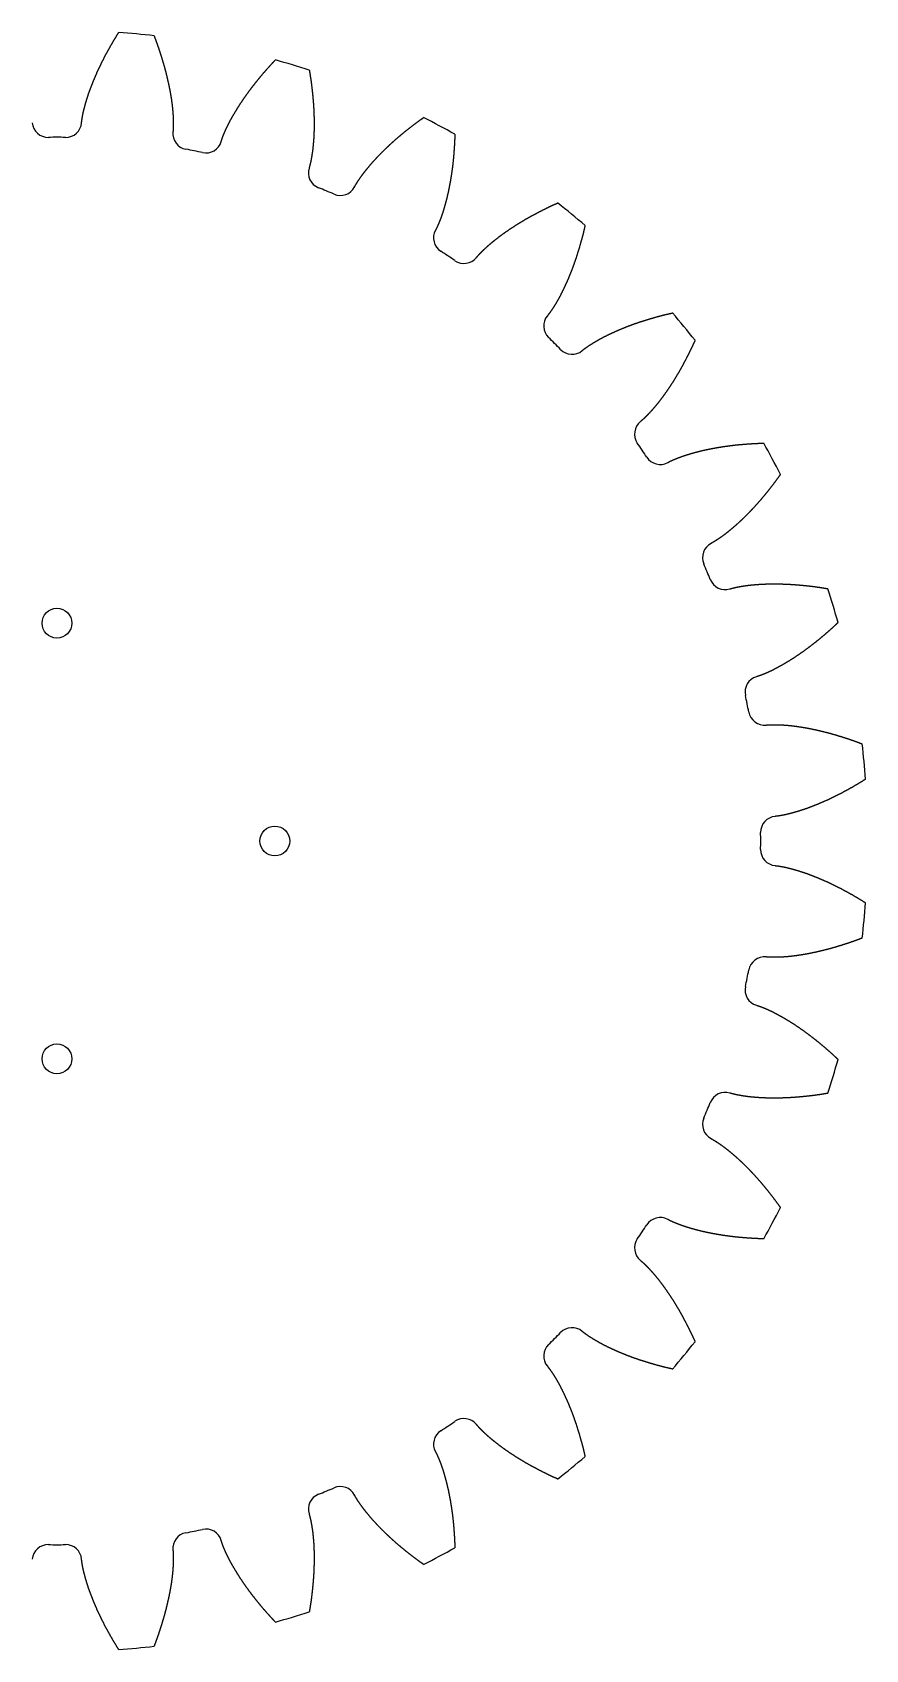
# Model space of a CAD drawing. Header units: inches. Extents: x -1.06 to 1.06, y -1.06 to 1.06.
# Drawn here: x -0.032 to 1.059, y -1.059 to 1.059 of the extents above; entities that cross this region are included whole.
import ezdxf

# ---------------------------------------------------------------- set-up
doc = ezdxf.new("R2010")
doc.units = ezdxf.units.IN
doc.header["$MEASUREMENT"] = 0

msp = doc.modelspace()

# ---------------------------------------------------------------- linework, layer by layer
at = {"color": 7, "linetype": 'Continuous', "lineweight": 25}
for centre in [(0, 0.2854), (0.2854, 0), (0, -0.2854)]:
    msp.add_circle(centre, 0.0195, dxfattribs=at)
for centre, radius, start, end in [((0, 0), 1.0625, 83.1228, 85.6272), ((0, 0), 1.0625, 71.8728, 74.3772), ((-0.0114, 0.9428), 0.021, 185.3938, 270.6905), ((0.0114, 0.9428), 0.021, 269.3095, 354.6062), ((0, 0), 1.0625, 60.6228, 63.1272), ((0, 0), 0.9219, 89.3095, 90.6905), ((0.1728, 0.9269), 0.021, 174.1438, 259.4405), ((0.1951, 0.9224), 0.021, 258.0595, 343.3562), ((0, 0), 0.9219, 78.0595, 79.4405), ((0.3503, 0.8754), 0.021, 162.8938, 248.1905), ((0, 0), 0.9219, 66.8095, 68.1905), ((0.3713, 0.8667), 0.021, 246.8095, 332.1062), ((0, 0), 1.0625, 49.3728, 51.8772), ((0.5143, 0.7902), 0.021, 151.6438, 236.9405), ((0, 0), 0.9219, 55.5595, 56.9405), ((0.5332, 0.7776), 0.021, 235.5595, 320.8562), ((0.6586, 0.6747), 0.021, 140.3938, 225.6905), ((0, 0), 1.0625, 38.1228, 40.6272), ((0, 0), 0.9219, 44.3095, 45.6905), ((0.6747, 0.6586), 0.021, 224.3095, 309.6062), ((0.7776, 0.5332), 0.021, 129.1438, 214.4405), ((0, 0), 0.9219, 33.0595, 34.4405), ((0, 0), 1.0625, 26.8728, 29.3772), ((0.7902, 0.5143), 0.021, 213.0595, 298.3562), ((0.8667, 0.3713), 0.021, 117.8938, 203.1905), ((0, 0), 0.9219, 21.8095, 23.1905), ((0.8754, 0.3503), 0.021, 201.8095, 287.1062), ((0, 0), 1.0625, 15.6228, 18.1272), ((0.9224, 0.1951), 0.021, 106.6438, 191.9405), ((0, 0), 0.9219, 10.5595, 11.9405), ((0.9269, 0.1728), 0.021, 190.5595, 275.8562), ((0, 0), 1.0625, 4.3728, 6.8772), ((0.9428, 0.0114), 0.021, 95.3938, 180.6905), ((0, 0), 0.9219, 359.3095, 0.6905), ((0.9428, -0.0114), 0.021, 179.3095, 264.6062), ((0, 0), 1.0625, 353.1228, 355.6272), ((0, 0), 0.9219, 348.0595, 349.4405), ((0.9269, -0.1728), 0.021, 84.1438, 169.4405), ((0.9224, -0.1951), 0.021, 168.0595, 253.3562), ((0, 0), 1.0625, 341.8728, 344.3772), ((0.8754, -0.3503), 0.021, 72.8938, 158.1905), ((0, 0), 0.9219, 336.8095, 338.1905), ((0.8667, -0.3713), 0.021, 156.8095, 242.1062), ((0, 0), 1.0625, 330.6228, 333.1272), ((0, 0), 0.9219, 325.5595, 326.9405), ((0.7902, -0.5143), 0.021, 61.6438, 146.9405), ((0.7776, -0.5332), 0.021, 145.5595, 230.8562), ((0, 0), 0.9219, 314.3095, 315.6905), ((0.6747, -0.6586), 0.021, 50.3938, 135.6905), ((0, 0), 1.0625, 319.3728, 321.8772), ((0.6586, -0.6747), 0.021, 134.3095, 219.6062), ((0, 0), 0.9219, 303.0595, 304.4405), ((0.5332, -0.7776), 0.021, 39.1438, 124.4405), ((0.5143, -0.7902), 0.021, 123.0595, 208.3562), ((0, 0), 1.0625, 308.1228, 310.6272), ((0, 0), 0.9219, 291.8095, 293.1905), ((0.3713, -0.8667), 0.021, 27.8938, 113.1905), ((0.3503, -0.8754), 0.021, 111.8095, 197.1062), ((0.1728, -0.9269), 0.021, 100.5595, 185.8562), ((0, 0), 0.9219, 280.5595, 281.9405), ((0.1951, -0.9224), 0.021, 16.6438, 101.9405), ((-0.0114, -0.9428), 0.021, 89.3095, 174.6062), ((0, 0), 0.9219, 269.3095, 270.6905), ((0.0114, -0.9428), 0.021, 5.3938, 90.6905), ((0, 0), 1.0625, 296.8728, 299.3772), ((0, 0), 1.0625, 285.6228, 288.1272), ((0, 0), 1.0625, 274.3728, 276.8772)]:
    msp.add_arc(centre, radius, start, end, dxfattribs=at)
for points, knots in [([(0.0322, 0.9408), (0.0323, 0.9409), (0.0323, 0.9415), (0.0324, 0.9428), (0.0327, 0.9447), (0.0331, 0.9474), (0.0337, 0.9507), (0.0344, 0.9542), (0.0353, 0.958), (0.0363, 0.9618), (0.0373, 0.9656), (0.0384, 0.9694), (0.0398, 0.974), (0.0416, 0.9795), (0.0439, 0.9858), (0.0467, 0.993), (0.0497, 1.0003), (0.0528, 1.0075), (0.0562, 1.0147), (0.0596, 1.0217), (0.0633, 1.0289), (0.0669, 1.0355), (0.071, 1.0429), (0.0745, 1.0488), (0.0782, 1.0549), (0.0801, 1.0579), (0.081, 1.0594)], [0.0115731, 0.0115731, 0.0115731, 0.0115731, 0.0115731, 0.0150837, 0.0285318, 0.0466101, 0.0648548, 0.0921105, 0.1194762, 0.1468425, 0.1742089, 0.201575, 0.228941, 0.2563073, 0.307035, 0.3617674, 0.4164997, 0.4712319, 0.5259643, 0.5806966, 0.635429, 0.6901614, 0.7448937, 0.7996261, 0.8543584, 0.9090909, 0.9090909, 0.9090909, 0.9090909, 0.9090909]), ([(0.1272, 1.0549), (0.1279, 1.0532), (0.1291, 1.0499), (0.1316, 1.0432), (0.1338, 1.0367), (0.1364, 1.0286), (0.1386, 1.0214), (0.1409, 1.0137), (0.1428, 1.0062), (0.1447, 0.9984), (0.1464, 0.9908), (0.148, 0.983), (0.1493, 0.9754), (0.1503, 0.9688), (0.151, 0.963), (0.1515, 0.9583), (0.1518, 0.9544), (0.1521, 0.9504), (0.1523, 0.9465), (0.1524, 0.9426), (0.1524, 0.939), (0.1523, 0.9357), (0.1522, 0.9329), (0.1521, 0.931), (0.152, 0.9297), (0.1519, 0.9291), (0.1519, 0.929)], [0, 0, 0, 0, 0, 0.0547325, 0.1094648, 0.1641972, 0.2189295, 0.2736619, 0.3283943, 0.3831266, 0.437859, 0.4925913, 0.5473236, 0.6020559, 0.6527836, 0.6801499, 0.707516, 0.7348821, 0.7622484, 0.7896147, 0.8169804, 0.8442361, 0.8624808, 0.8805591, 0.8940072, 0.8975178, 0.8975178, 0.8975178, 0.8975178, 0.8975178]), ([(0.2152, 0.9164), (0.2152, 0.9166), (0.2154, 0.9171), (0.2158, 0.9183), (0.2164, 0.9202), (0.2173, 0.9228), (0.2185, 0.9258), (0.2199, 0.9291), (0.2215, 0.9327), (0.2232, 0.9363), (0.225, 0.9398), (0.2268, 0.9433), (0.2291, 0.9475), (0.2319, 0.9525), (0.2354, 0.9583), (0.2395, 0.9648), (0.2439, 0.9714), (0.2484, 0.9778), (0.2531, 0.9843), (0.2578, 0.9904), (0.2628, 0.9967), (0.2676, 1.0025), (0.2731, 1.009), (0.2777, 1.0141), (0.2825, 1.0194), (0.2849, 1.0219), (0.2861, 1.0232)], [0.0115731, 0.0115731, 0.0115731, 0.0115731, 0.0115731, 0.0150837, 0.0285318, 0.0466101, 0.0648548, 0.0921105, 0.1194762, 0.1468425, 0.1742089, 0.201575, 0.228941, 0.2563073, 0.307035, 0.3617674, 0.4164997, 0.4712319, 0.5259643, 0.5806966, 0.635429, 0.6901614, 0.7448937, 0.7996261, 0.8543584, 0.9090909, 0.9090909, 0.9090909, 0.9090909, 0.9090909]), ([(0.3306, 1.0098), (0.3309, 1.008), (0.3314, 1.0046), (0.3326, 0.9975), (0.3335, 0.9907), (0.3345, 0.9822), (0.3352, 0.9748), (0.3359, 0.9667), (0.3364, 0.959), (0.3367, 0.951), (0.3369, 0.9432), (0.3369, 0.9353), (0.3367, 0.9276), (0.3364, 0.9208), (0.3359, 0.9151), (0.3355, 0.9103), (0.3351, 0.9064), (0.3346, 0.9025), (0.334, 0.8986), (0.3333, 0.8947), (0.3327, 0.8912), (0.332, 0.888), (0.3313, 0.8853), (0.3308, 0.8834), (0.3305, 0.8822), (0.3303, 0.8816), (0.3302, 0.8815)], [0, 0, 0, 0, 0, 0.0547325, 0.1094648, 0.1641972, 0.2189295, 0.2736619, 0.3283943, 0.3831266, 0.437859, 0.4925913, 0.5473236, 0.6020559, 0.6527836, 0.6801499, 0.707516, 0.7348821, 0.7622484, 0.7896147, 0.8169804, 0.8442361, 0.8624808, 0.8805591, 0.8940072, 0.8975178, 0.8975178, 0.8975178, 0.8975178, 0.8975178]), ([(0.3898, 0.8569), (0.3899, 0.857), (0.3902, 0.8575), (0.3908, 0.8586), (0.3917, 0.8603), (0.3932, 0.8626), (0.3949, 0.8654), (0.397, 0.8684), (0.3992, 0.8716), (0.4016, 0.8747), (0.404, 0.8779), (0.4065, 0.8809), (0.4095, 0.8846), (0.4133, 0.889), (0.4178, 0.894), (0.4231, 0.8996), (0.4287, 0.9052), (0.4344, 0.9106), (0.4402, 0.916), (0.446, 0.9211), (0.4522, 0.9263), (0.458, 0.9311), (0.4647, 0.9363), (0.4702, 0.9405), (0.476, 0.9447), (0.4788, 0.9467), (0.4803, 0.9478)], [0.0115731, 0.0115731, 0.0115731, 0.0115731, 0.0115731, 0.0150837, 0.0285318, 0.0466101, 0.0648548, 0.0921105, 0.1194762, 0.1468425, 0.1742089, 0.201575, 0.228941, 0.2563073, 0.307035, 0.3617674, 0.4164997, 0.4712319, 0.5259643, 0.5806966, 0.635429, 0.6901614, 0.7448937, 0.7996261, 0.8543584, 0.9090909, 0.9090909, 0.9090909, 0.9090909, 0.9090909]), ([(0.5212, 0.9259), (0.5212, 0.9241), (0.5211, 0.9206), (0.5208, 0.9134), (0.5203, 0.9066), (0.5197, 0.8981), (0.519, 0.8906), (0.5181, 0.8826), (0.517, 0.8749), (0.5158, 0.8671), (0.5144, 0.8593), (0.5129, 0.8516), (0.5112, 0.8441), (0.5095, 0.8375), (0.508, 0.832), (0.5066, 0.8274), (0.5055, 0.8236), (0.5042, 0.8199), (0.5029, 0.8162), (0.5015, 0.8125), (0.5001, 0.8092), (0.4988, 0.8062), (0.4977, 0.8036), (0.4968, 0.8019), (0.4962, 0.8008), (0.4959, 0.8003), (0.4959, 0.8002)], [0, 0, 0, 0, 0, 0.0547325, 0.1094648, 0.1641972, 0.2189295, 0.2736619, 0.3283943, 0.3831266, 0.437859, 0.4925913, 0.5473236, 0.6020559, 0.6527836, 0.6801499, 0.707516, 0.7348821, 0.7622484, 0.7896147, 0.8169804, 0.8442361, 0.8624808, 0.8805591, 0.8940072, 0.8975178, 0.8975178, 0.8975178, 0.8975178, 0.8975178]), ([(0.5495, 0.7643), (0.5496, 0.7644), (0.55, 0.7649), (0.5508, 0.7659), (0.552, 0.7673), (0.5539, 0.7694), (0.5562, 0.7717), (0.5587, 0.7742), (0.5616, 0.7769), (0.5645, 0.7796), (0.5675, 0.7822), (0.5705, 0.7847), (0.5742, 0.7877), (0.5788, 0.7913), (0.5842, 0.7953), (0.5905, 0.7997), (0.5971, 0.8041), (0.6037, 0.8084), (0.6105, 0.8125), (0.6172, 0.8164), (0.6243, 0.8203), (0.6309, 0.8238), (0.6385, 0.8276), (0.6446, 0.8307), (0.6511, 0.8337), (0.6543, 0.8351), (0.6559, 0.8359)], [0.0115731, 0.0115731, 0.0115731, 0.0115731, 0.0115731, 0.0150837, 0.0285318, 0.0466101, 0.0648548, 0.0921105, 0.1194762, 0.1468425, 0.1742089, 0.201575, 0.228941, 0.2563073, 0.307035, 0.3617674, 0.4164997, 0.4712319, 0.5259643, 0.5806966, 0.635429, 0.6901614, 0.7448937, 0.7996261, 0.8543584, 0.9090909, 0.9090909, 0.9090909, 0.9090909, 0.9090909]), ([(0.6918, 0.8064), (0.6914, 0.8047), (0.6906, 0.8012), (0.689, 0.7943), (0.6872, 0.7877), (0.6849, 0.7795), (0.6827, 0.7723), (0.6803, 0.7646), (0.6778, 0.7572), (0.6751, 0.7498), (0.6722, 0.7425), (0.6692, 0.7352), (0.666, 0.7281), (0.6631, 0.722), (0.6606, 0.7169), (0.6583, 0.7126), (0.6564, 0.7092), (0.6545, 0.7058), (0.6524, 0.7024), (0.6504, 0.6991), (0.6484, 0.696), (0.6465, 0.6934), (0.6449, 0.6911), (0.6437, 0.6896), (0.6429, 0.6886), (0.6425, 0.6881), (0.6425, 0.688)], [0, 0, 0, 0, 0, 0.0547325, 0.1094648, 0.1641972, 0.2189295, 0.2736619, 0.3283943, 0.3831266, 0.437859, 0.4925913, 0.5473236, 0.6020559, 0.6527836, 0.6801499, 0.707516, 0.7348821, 0.7622484, 0.7896147, 0.8169804, 0.8442361, 0.8624808, 0.8805591, 0.8940072, 0.8975178, 0.8975178, 0.8975178, 0.8975178, 0.8975178]), ([(0.688, 0.6425), (0.6881, 0.6425), (0.6886, 0.6429), (0.6896, 0.6437), (0.6911, 0.6449), (0.6934, 0.6465), (0.696, 0.6484), (0.6991, 0.6504), (0.7024, 0.6524), (0.7058, 0.6545), (0.7092, 0.6564), (0.7126, 0.6583), (0.7169, 0.6606), (0.722, 0.6631), (0.7281, 0.666), (0.7352, 0.6692), (0.7425, 0.6722), (0.7498, 0.6751), (0.7572, 0.6778), (0.7646, 0.6803), (0.7723, 0.6827), (0.7795, 0.6849), (0.7877, 0.6872), (0.7943, 0.689), (0.8012, 0.6906), (0.8047, 0.6914), (0.8064, 0.6918)], [0.0115731, 0.0115731, 0.0115731, 0.0115731, 0.0115731, 0.0150837, 0.0285318, 0.0466101, 0.0648548, 0.0921105, 0.1194762, 0.1468425, 0.1742089, 0.201575, 0.228941, 0.2563073, 0.307035, 0.3617674, 0.4164997, 0.4712319, 0.5259643, 0.5806966, 0.635429, 0.6901614, 0.7448937, 0.7996261, 0.8543584, 0.9090909, 0.9090909, 0.9090909, 0.9090909, 0.9090909]), ([(0.8359, 0.6559), (0.8351, 0.6543), (0.8337, 0.6511), (0.8307, 0.6446), (0.8276, 0.6385), (0.8238, 0.6309), (0.8203, 0.6243), (0.8164, 0.6172), (0.8125, 0.6105), (0.8084, 0.6037), (0.8041, 0.5971), (0.7997, 0.5905), (0.7953, 0.5842), (0.7913, 0.5788), (0.7877, 0.5742), (0.7847, 0.5705), (0.7822, 0.5675), (0.7796, 0.5645), (0.7769, 0.5616), (0.7742, 0.5587), (0.7717, 0.5562), (0.7694, 0.5539), (0.7673, 0.552), (0.7659, 0.5508), (0.7649, 0.55), (0.7644, 0.5496), (0.7643, 0.5495)], [0, 0, 0, 0, 0, 0.0547325, 0.1094648, 0.1641972, 0.2189295, 0.2736619, 0.3283943, 0.3831266, 0.437859, 0.4925913, 0.5473236, 0.6020559, 0.6527836, 0.6801499, 0.707516, 0.7348821, 0.7622484, 0.7896147, 0.8169804, 0.8442361, 0.8624808, 0.8805591, 0.8940072, 0.8975178, 0.8975178, 0.8975178, 0.8975178, 0.8975178]), ([(0.8002, 0.4959), (0.8003, 0.4959), (0.8008, 0.4962), (0.8019, 0.4968), (0.8036, 0.4977), (0.8062, 0.4988), (0.8092, 0.5001), (0.8125, 0.5015), (0.8162, 0.5029), (0.8199, 0.5042), (0.8236, 0.5055), (0.8274, 0.5066), (0.832, 0.508), (0.8375, 0.5095), (0.8441, 0.5112), (0.8516, 0.5129), (0.8593, 0.5144), (0.8671, 0.5158), (0.8749, 0.517), (0.8826, 0.5181), (0.8906, 0.519), (0.8981, 0.5197), (0.9066, 0.5203), (0.9134, 0.5208), (0.9206, 0.5211), (0.9241, 0.5212), (0.9259, 0.5212)], [0.0115731, 0.0115731, 0.0115731, 0.0115731, 0.0115731, 0.0150837, 0.0285318, 0.0466101, 0.0648548, 0.0921105, 0.1194762, 0.1468425, 0.1742089, 0.201575, 0.228941, 0.2563073, 0.307035, 0.3617674, 0.4164997, 0.4712319, 0.5259643, 0.5806966, 0.635429, 0.6901614, 0.7448937, 0.7996261, 0.8543584, 0.9090909, 0.9090909, 0.9090909, 0.9090909, 0.9090909]), ([(0.9478, 0.4803), (0.9467, 0.4788), (0.9447, 0.476), (0.9405, 0.4702), (0.9363, 0.4647), (0.9311, 0.458), (0.9263, 0.4522), (0.9211, 0.446), (0.916, 0.4402), (0.9106, 0.4344), (0.9052, 0.4287), (0.8996, 0.4231), (0.894, 0.4178), (0.889, 0.4133), (0.8846, 0.4095), (0.8809, 0.4065), (0.8779, 0.404), (0.8747, 0.4016), (0.8716, 0.3992), (0.8684, 0.397), (0.8654, 0.3949), (0.8626, 0.3932), (0.8603, 0.3917), (0.8586, 0.3908), (0.8575, 0.3902), (0.857, 0.3899), (0.8569, 0.3898)], [0, 0, 0, 0, 0, 0.0547325, 0.1094648, 0.1641972, 0.2189295, 0.2736619, 0.3283943, 0.3831266, 0.437859, 0.4925913, 0.5473236, 0.6020559, 0.6527836, 0.6801499, 0.707516, 0.7348821, 0.7622484, 0.7896147, 0.8169804, 0.8442361, 0.8624808, 0.8805591, 0.8940072, 0.8975178, 0.8975178, 0.8975178, 0.8975178, 0.8975178]), ([(0.8815, 0.3302), (0.8816, 0.3303), (0.8822, 0.3305), (0.8834, 0.3308), (0.8853, 0.3313), (0.888, 0.332), (0.8912, 0.3327), (0.8947, 0.3333), (0.8986, 0.334), (0.9025, 0.3346), (0.9064, 0.3351), (0.9103, 0.3355), (0.9151, 0.3359), (0.9208, 0.3364), (0.9276, 0.3367), (0.9353, 0.3369), (0.9432, 0.3369), (0.951, 0.3367), (0.959, 0.3364), (0.9667, 0.3359), (0.9748, 0.3352), (0.9822, 0.3345), (0.9907, 0.3335), (0.9975, 0.3326), (1.0046, 0.3314), (1.008, 0.3309), (1.0098, 0.3306)], [0.0115731, 0.0115731, 0.0115731, 0.0115731, 0.0115731, 0.0150837, 0.0285318, 0.0466101, 0.0648548, 0.0921105, 0.1194762, 0.1468425, 0.1742089, 0.201575, 0.228941, 0.2563073, 0.307035, 0.3617674, 0.4164997, 0.4712319, 0.5259643, 0.5806966, 0.635429, 0.6901614, 0.7448937, 0.7996261, 0.8543584, 0.9090909, 0.9090909, 0.9090909, 0.9090909, 0.9090909]), ([(1.0232, 0.2861), (1.0219, 0.2849), (1.0194, 0.2825), (1.0141, 0.2777), (1.009, 0.2731), (1.0025, 0.2676), (0.9967, 0.2628), (0.9904, 0.2578), (0.9843, 0.2531), (0.9778, 0.2484), (0.9714, 0.2439), (0.9648, 0.2395), (0.9583, 0.2354), (0.9525, 0.2319), (0.9475, 0.2291), (0.9433, 0.2268), (0.9398, 0.225), (0.9363, 0.2232), (0.9327, 0.2215), (0.9291, 0.2199), (0.9258, 0.2185), (0.9228, 0.2173), (0.9202, 0.2164), (0.9183, 0.2158), (0.9171, 0.2154), (0.9166, 0.2152), (0.9164, 0.2152)], [0, 0, 0, 0, 0, 0.0547325, 0.1094648, 0.1641972, 0.2189295, 0.2736619, 0.3283943, 0.3831266, 0.437859, 0.4925913, 0.5473236, 0.6020559, 0.6527836, 0.6801499, 0.707516, 0.7348821, 0.7622484, 0.7896147, 0.8169804, 0.8442361, 0.8624808, 0.8805591, 0.8940072, 0.8975178, 0.8975178, 0.8975178, 0.8975178, 0.8975178]), ([(0.929, 0.1519), (0.9291, 0.1519), (0.9297, 0.152), (0.931, 0.1521), (0.9329, 0.1522), (0.9357, 0.1523), (0.939, 0.1524), (0.9426, 0.1524), (0.9465, 0.1523), (0.9504, 0.1521), (0.9544, 0.1518), (0.9583, 0.1515), (0.963, 0.151), (0.9688, 0.1503), (0.9754, 0.1493), (0.983, 0.148), (0.9908, 0.1464), (0.9984, 0.1447), (1.0062, 0.1428), (1.0137, 0.1409), (1.0214, 0.1386), (1.0286, 0.1364), (1.0367, 0.1338), (1.0432, 0.1316), (1.0499, 0.1291), (1.0532, 0.1279), (1.0549, 0.1272)], [0.0115731, 0.0115731, 0.0115731, 0.0115731, 0.0115731, 0.0150837, 0.0285318, 0.0466101, 0.0648548, 0.0921105, 0.1194762, 0.1468425, 0.1742089, 0.201575, 0.228941, 0.2563073, 0.307035, 0.3617674, 0.4164997, 0.4712319, 0.5259643, 0.5806966, 0.635429, 0.6901614, 0.7448937, 0.7996261, 0.8543584, 0.9090909, 0.9090909, 0.9090909, 0.9090909, 0.9090909]), ([(1.0594, 0.081), (1.0579, 0.0801), (1.0549, 0.0782), (1.0488, 0.0745), (1.0429, 0.071), (1.0355, 0.0669), (1.0289, 0.0633), (1.0217, 0.0596), (1.0147, 0.0562), (1.0075, 0.0528), (1.0003, 0.0497), (0.993, 0.0467), (0.9858, 0.0439), (0.9795, 0.0416), (0.974, 0.0398), (0.9694, 0.0384), (0.9656, 0.0373), (0.9618, 0.0363), (0.958, 0.0353), (0.9542, 0.0344), (0.9507, 0.0337), (0.9474, 0.0331), (0.9447, 0.0327), (0.9428, 0.0324), (0.9415, 0.0323), (0.9409, 0.0323), (0.9408, 0.0322)], [0, 0, 0, 0, 0, 0.0547325, 0.1094648, 0.1641972, 0.2189295, 0.2736619, 0.3283943, 0.3831266, 0.437859, 0.4925913, 0.5473236, 0.6020559, 0.6527836, 0.6801499, 0.707516, 0.7348821, 0.7622484, 0.7896147, 0.8169804, 0.8442361, 0.8624808, 0.8805591, 0.8940072, 0.8975178, 0.8975178, 0.8975178, 0.8975178, 0.8975178]), ([(0.9408, -0.0322), (0.9409, -0.0323), (0.9415, -0.0323), (0.9428, -0.0324), (0.9447, -0.0327), (0.9474, -0.0331), (0.9507, -0.0337), (0.9542, -0.0344), (0.958, -0.0353), (0.9618, -0.0363), (0.9656, -0.0373), (0.9694, -0.0384), (0.974, -0.0398), (0.9795, -0.0416), (0.9858, -0.0439), (0.993, -0.0467), (1.0003, -0.0497), (1.0075, -0.0528), (1.0147, -0.0562), (1.0217, -0.0596), (1.0289, -0.0633), (1.0355, -0.0669), (1.0429, -0.071), (1.0488, -0.0745), (1.0549, -0.0782), (1.0579, -0.0801), (1.0594, -0.081)], [0.0115731, 0.0115731, 0.0115731, 0.0115731, 0.0115731, 0.0150837, 0.0285318, 0.0466101, 0.0648548, 0.0921105, 0.1194762, 0.1468425, 0.1742089, 0.201575, 0.228941, 0.2563073, 0.307035, 0.3617674, 0.4164997, 0.4712319, 0.5259643, 0.5806966, 0.635429, 0.6901614, 0.7448937, 0.7996261, 0.8543584, 0.9090909, 0.9090909, 0.9090909, 0.9090909, 0.9090909]), ([(1.0549, -0.1272), (1.0532, -0.1279), (1.0499, -0.1291), (1.0432, -0.1316), (1.0367, -0.1338), (1.0286, -0.1364), (1.0214, -0.1386), (1.0137, -0.1409), (1.0062, -0.1428), (0.9984, -0.1447), (0.9908, -0.1464), (0.983, -0.148), (0.9754, -0.1493), (0.9688, -0.1503), (0.963, -0.151), (0.9583, -0.1515), (0.9544, -0.1518), (0.9504, -0.1521), (0.9465, -0.1523), (0.9426, -0.1524), (0.939, -0.1524), (0.9357, -0.1523), (0.9329, -0.1522), (0.931, -0.1521), (0.9297, -0.152), (0.9291, -0.1519), (0.929, -0.1519)], [0, 0, 0, 0, 0, 0.0547325, 0.1094648, 0.1641972, 0.2189295, 0.2736619, 0.3283943, 0.3831266, 0.437859, 0.4925913, 0.5473236, 0.6020559, 0.6527836, 0.6801499, 0.707516, 0.7348821, 0.7622484, 0.7896147, 0.8169804, 0.8442361, 0.8624808, 0.8805591, 0.8940072, 0.8975178, 0.8975178, 0.8975178, 0.8975178, 0.8975178]), ([(0.9164, -0.2152), (0.9166, -0.2152), (0.9171, -0.2154), (0.9183, -0.2158), (0.9202, -0.2164), (0.9228, -0.2173), (0.9258, -0.2185), (0.9291, -0.2199), (0.9327, -0.2215), (0.9363, -0.2232), (0.9398, -0.225), (0.9433, -0.2268), (0.9475, -0.2291), (0.9525, -0.2319), (0.9583, -0.2354), (0.9648, -0.2395), (0.9714, -0.2439), (0.9778, -0.2484), (0.9843, -0.2531), (0.9904, -0.2578), (0.9967, -0.2628), (1.0025, -0.2676), (1.009, -0.2731), (1.0141, -0.2777), (1.0194, -0.2825), (1.0219, -0.2849), (1.0232, -0.2861)], [0.0115731, 0.0115731, 0.0115731, 0.0115731, 0.0115731, 0.0150837, 0.0285318, 0.0466101, 0.0648548, 0.0921105, 0.1194762, 0.1468425, 0.1742089, 0.201575, 0.228941, 0.2563073, 0.307035, 0.3617674, 0.4164997, 0.4712319, 0.5259643, 0.5806966, 0.635429, 0.6901614, 0.7448937, 0.7996261, 0.8543584, 0.9090909, 0.9090909, 0.9090909, 0.9090909, 0.9090909]), ([(1.0098, -0.3306), (1.008, -0.3309), (1.0046, -0.3314), (0.9975, -0.3326), (0.9907, -0.3335), (0.9822, -0.3345), (0.9748, -0.3352), (0.9667, -0.3359), (0.959, -0.3364), (0.951, -0.3367), (0.9432, -0.3369), (0.9353, -0.3369), (0.9276, -0.3367), (0.9208, -0.3364), (0.9151, -0.3359), (0.9103, -0.3355), (0.9064, -0.3351), (0.9025, -0.3346), (0.8986, -0.334), (0.8947, -0.3333), (0.8912, -0.3327), (0.888, -0.332), (0.8853, -0.3313), (0.8834, -0.3308), (0.8822, -0.3305), (0.8816, -0.3303), (0.8815, -0.3302)], [0, 0, 0, 0, 0, 0.0547325, 0.1094648, 0.1641972, 0.2189295, 0.2736619, 0.3283943, 0.3831266, 0.437859, 0.4925913, 0.5473236, 0.6020559, 0.6527836, 0.6801499, 0.707516, 0.7348821, 0.7622484, 0.7896147, 0.8169804, 0.8442361, 0.8624808, 0.8805591, 0.8940072, 0.8975178, 0.8975178, 0.8975178, 0.8975178, 0.8975178]), ([(0.8569, -0.3898), (0.857, -0.3899), (0.8575, -0.3902), (0.8586, -0.3908), (0.8603, -0.3917), (0.8626, -0.3932), (0.8654, -0.3949), (0.8684, -0.397), (0.8716, -0.3992), (0.8747, -0.4016), (0.8779, -0.404), (0.8809, -0.4065), (0.8846, -0.4095), (0.889, -0.4133), (0.894, -0.4178), (0.8996, -0.4231), (0.9052, -0.4287), (0.9106, -0.4344), (0.916, -0.4402), (0.9211, -0.446), (0.9263, -0.4522), (0.9311, -0.458), (0.9363, -0.4647), (0.9405, -0.4702), (0.9447, -0.476), (0.9467, -0.4788), (0.9478, -0.4803)], [0.0115731, 0.0115731, 0.0115731, 0.0115731, 0.0115731, 0.0150837, 0.0285318, 0.0466101, 0.0648548, 0.0921105, 0.1194762, 0.1468425, 0.1742089, 0.201575, 0.228941, 0.2563073, 0.307035, 0.3617674, 0.4164997, 0.4712319, 0.5259643, 0.5806966, 0.635429, 0.6901614, 0.7448937, 0.7996261, 0.8543584, 0.9090909, 0.9090909, 0.9090909, 0.9090909, 0.9090909]), ([(0.9259, -0.5212), (0.9241, -0.5212), (0.9206, -0.5211), (0.9134, -0.5208), (0.9066, -0.5203), (0.8981, -0.5197), (0.8906, -0.519), (0.8826, -0.5181), (0.8749, -0.517), (0.8671, -0.5158), (0.8593, -0.5144), (0.8516, -0.5129), (0.8441, -0.5112), (0.8375, -0.5095), (0.832, -0.508), (0.8274, -0.5066), (0.8236, -0.5055), (0.8199, -0.5042), (0.8162, -0.5029), (0.8125, -0.5015), (0.8092, -0.5001), (0.8062, -0.4988), (0.8036, -0.4977), (0.8019, -0.4968), (0.8008, -0.4962), (0.8003, -0.4959), (0.8002, -0.4959)], [0, 0, 0, 0, 0, 0.0547325, 0.1094648, 0.1641972, 0.2189295, 0.2736619, 0.3283943, 0.3831266, 0.437859, 0.4925913, 0.5473236, 0.6020559, 0.6527836, 0.6801499, 0.707516, 0.7348821, 0.7622484, 0.7896147, 0.8169804, 0.8442361, 0.8624808, 0.8805591, 0.8940072, 0.8975178, 0.8975178, 0.8975178, 0.8975178, 0.8975178]), ([(0.7643, -0.5495), (0.7644, -0.5496), (0.7649, -0.55), (0.7659, -0.5508), (0.7673, -0.552), (0.7694, -0.5539), (0.7717, -0.5562), (0.7742, -0.5587), (0.7769, -0.5616), (0.7796, -0.5645), (0.7822, -0.5675), (0.7847, -0.5705), (0.7877, -0.5742), (0.7913, -0.5788), (0.7953, -0.5842), (0.7997, -0.5905), (0.8041, -0.5971), (0.8084, -0.6037), (0.8125, -0.6105), (0.8164, -0.6172), (0.8203, -0.6243), (0.8238, -0.6309), (0.8276, -0.6385), (0.8307, -0.6446), (0.8337, -0.6511), (0.8351, -0.6543), (0.8359, -0.6559)], [0.0115731, 0.0115731, 0.0115731, 0.0115731, 0.0115731, 0.0150837, 0.0285318, 0.0466101, 0.0648548, 0.0921105, 0.1194762, 0.1468425, 0.1742089, 0.201575, 0.228941, 0.2563073, 0.307035, 0.3617674, 0.4164997, 0.4712319, 0.5259643, 0.5806966, 0.635429, 0.6901614, 0.7448937, 0.7996261, 0.8543584, 0.9090909, 0.9090909, 0.9090909, 0.9090909, 0.9090909]), ([(0.8064, -0.6918), (0.8047, -0.6914), (0.8012, -0.6906), (0.7943, -0.689), (0.7877, -0.6872), (0.7795, -0.6849), (0.7723, -0.6827), (0.7646, -0.6803), (0.7572, -0.6778), (0.7498, -0.6751), (0.7425, -0.6722), (0.7352, -0.6692), (0.7281, -0.666), (0.722, -0.6631), (0.7169, -0.6606), (0.7126, -0.6583), (0.7092, -0.6564), (0.7058, -0.6545), (0.7024, -0.6524), (0.6991, -0.6504), (0.696, -0.6484), (0.6934, -0.6465), (0.6911, -0.6449), (0.6896, -0.6437), (0.6886, -0.6429), (0.6881, -0.6425), (0.688, -0.6425)], [0, 0, 0, 0, 0, 0.0547325, 0.1094648, 0.1641972, 0.2189295, 0.2736619, 0.3283943, 0.3831266, 0.437859, 0.4925913, 0.5473236, 0.6020559, 0.6527836, 0.6801499, 0.707516, 0.7348821, 0.7622484, 0.7896147, 0.8169804, 0.8442361, 0.8624808, 0.8805591, 0.8940072, 0.8975178, 0.8975178, 0.8975178, 0.8975178, 0.8975178]), ([(0.6425, -0.688), (0.6425, -0.6881), (0.6429, -0.6886), (0.6437, -0.6896), (0.6449, -0.6911), (0.6465, -0.6934), (0.6484, -0.696), (0.6504, -0.6991), (0.6524, -0.7024), (0.6545, -0.7058), (0.6564, -0.7092), (0.6583, -0.7126), (0.6606, -0.7169), (0.6631, -0.722), (0.666, -0.7281), (0.6692, -0.7352), (0.6722, -0.7425), (0.6751, -0.7498), (0.6778, -0.7572), (0.6803, -0.7646), (0.6827, -0.7723), (0.6849, -0.7795), (0.6872, -0.7877), (0.689, -0.7943), (0.6906, -0.8012), (0.6914, -0.8047), (0.6918, -0.8064)], [0.0115731, 0.0115731, 0.0115731, 0.0115731, 0.0115731, 0.0150837, 0.0285318, 0.0466101, 0.0648548, 0.0921105, 0.1194762, 0.1468425, 0.1742089, 0.201575, 0.228941, 0.2563073, 0.307035, 0.3617674, 0.4164997, 0.4712319, 0.5259643, 0.5806966, 0.635429, 0.6901614, 0.7448937, 0.7996261, 0.8543584, 0.9090909, 0.9090909, 0.9090909, 0.9090909, 0.9090909]), ([(0.6559, -0.8359), (0.6543, -0.8351), (0.6511, -0.8337), (0.6446, -0.8307), (0.6385, -0.8276), (0.6309, -0.8238), (0.6243, -0.8203), (0.6172, -0.8164), (0.6105, -0.8125), (0.6037, -0.8084), (0.5971, -0.8041), (0.5905, -0.7997), (0.5842, -0.7953), (0.5788, -0.7913), (0.5742, -0.7877), (0.5705, -0.7847), (0.5675, -0.7822), (0.5645, -0.7796), (0.5616, -0.7769), (0.5587, -0.7742), (0.5562, -0.7717), (0.5539, -0.7694), (0.552, -0.7673), (0.5508, -0.7659), (0.55, -0.7649), (0.5496, -0.7644), (0.5495, -0.7643)], [0, 0, 0, 0, 0, 0.0547325, 0.1094648, 0.1641972, 0.2189295, 0.2736619, 0.3283943, 0.3831266, 0.437859, 0.4925913, 0.5473236, 0.6020559, 0.6527836, 0.6801499, 0.707516, 0.7348821, 0.7622484, 0.7896147, 0.8169804, 0.8442361, 0.8624808, 0.8805591, 0.8940072, 0.8975178, 0.8975178, 0.8975178, 0.8975178, 0.8975178]), ([(0.4959, -0.8002), (0.4959, -0.8003), (0.4962, -0.8008), (0.4968, -0.8019), (0.4977, -0.8036), (0.4988, -0.8062), (0.5001, -0.8092), (0.5015, -0.8125), (0.5029, -0.8162), (0.5042, -0.8199), (0.5055, -0.8236), (0.5066, -0.8274), (0.508, -0.832), (0.5095, -0.8375), (0.5112, -0.8441), (0.5129, -0.8516), (0.5144, -0.8593), (0.5158, -0.8671), (0.517, -0.8749), (0.5181, -0.8826), (0.519, -0.8906), (0.5197, -0.8981), (0.5203, -0.9066), (0.5208, -0.9134), (0.5211, -0.9206), (0.5212, -0.9241), (0.5212, -0.9259)], [0.0115731, 0.0115731, 0.0115731, 0.0115731, 0.0115731, 0.0150837, 0.0285318, 0.0466101, 0.0648548, 0.0921105, 0.1194762, 0.1468425, 0.1742089, 0.201575, 0.228941, 0.2563073, 0.307035, 0.3617674, 0.4164997, 0.4712319, 0.5259643, 0.5806966, 0.635429, 0.6901614, 0.7448937, 0.7996261, 0.8543584, 0.9090909, 0.9090909, 0.9090909, 0.9090909, 0.9090909]), ([(0.4803, -0.9478), (0.4788, -0.9467), (0.476, -0.9447), (0.4702, -0.9405), (0.4647, -0.9363), (0.458, -0.9311), (0.4522, -0.9263), (0.446, -0.9211), (0.4402, -0.916), (0.4344, -0.9106), (0.4287, -0.9052), (0.4231, -0.8996), (0.4178, -0.894), (0.4133, -0.889), (0.4095, -0.8846), (0.4065, -0.8809), (0.404, -0.8779), (0.4016, -0.8747), (0.3992, -0.8716), (0.397, -0.8684), (0.3949, -0.8654), (0.3932, -0.8626), (0.3917, -0.8603), (0.3908, -0.8586), (0.3902, -0.8575), (0.3899, -0.857), (0.3898, -0.8569)], [0, 0, 0, 0, 0, 0.0547325, 0.1094648, 0.1641972, 0.2189295, 0.2736619, 0.3283943, 0.3831266, 0.437859, 0.4925913, 0.5473236, 0.6020559, 0.6527836, 0.6801499, 0.707516, 0.7348821, 0.7622484, 0.7896147, 0.8169804, 0.8442361, 0.8624808, 0.8805591, 0.8940072, 0.8975178, 0.8975178, 0.8975178, 0.8975178, 0.8975178]), ([(0.3302, -0.8815), (0.3303, -0.8816), (0.3305, -0.8822), (0.3308, -0.8834), (0.3313, -0.8853), (0.332, -0.888), (0.3327, -0.8912), (0.3333, -0.8947), (0.334, -0.8986), (0.3346, -0.9025), (0.3351, -0.9064), (0.3355, -0.9103), (0.3359, -0.9151), (0.3364, -0.9208), (0.3367, -0.9276), (0.3369, -0.9353), (0.3369, -0.9432), (0.3367, -0.951), (0.3364, -0.959), (0.3359, -0.9667), (0.3352, -0.9748), (0.3345, -0.9822), (0.3335, -0.9907), (0.3326, -0.9975), (0.3314, -1.0046), (0.3309, -1.008), (0.3306, -1.0098)], [0.0115731, 0.0115731, 0.0115731, 0.0115731, 0.0115731, 0.0150837, 0.0285318, 0.0466101, 0.0648548, 0.0921105, 0.1194762, 0.1468425, 0.1742089, 0.201575, 0.228941, 0.2563073, 0.307035, 0.3617674, 0.4164997, 0.4712319, 0.5259643, 0.5806966, 0.635429, 0.6901614, 0.7448937, 0.7996261, 0.8543584, 0.9090909, 0.9090909, 0.9090909, 0.9090909, 0.9090909]), ([(0.1519, -0.929), (0.1519, -0.9291), (0.152, -0.9297), (0.1521, -0.931), (0.1522, -0.9329), (0.1523, -0.9357), (0.1524, -0.939), (0.1524, -0.9426), (0.1523, -0.9465), (0.1521, -0.9504), (0.1518, -0.9544), (0.1515, -0.9583), (0.151, -0.963), (0.1503, -0.9688), (0.1493, -0.9754), (0.148, -0.983), (0.1464, -0.9908), (0.1447, -0.9984), (0.1428, -1.0062), (0.1409, -1.0137), (0.1386, -1.0214), (0.1364, -1.0286), (0.1338, -1.0367), (0.1316, -1.0432), (0.1291, -1.0499), (0.1279, -1.0532), (0.1272, -1.0549)], [0.0115731, 0.0115731, 0.0115731, 0.0115731, 0.0115731, 0.0150837, 0.0285318, 0.0466101, 0.0648548, 0.0921105, 0.1194762, 0.1468425, 0.1742089, 0.201575, 0.228941, 0.2563073, 0.307035, 0.3617674, 0.4164997, 0.4712319, 0.5259643, 0.5806966, 0.635429, 0.6901614, 0.7448937, 0.7996261, 0.8543584, 0.9090909, 0.9090909, 0.9090909, 0.9090909, 0.9090909]), ([(0.2861, -1.0232), (0.2849, -1.0219), (0.2825, -1.0194), (0.2777, -1.0141), (0.2731, -1.009), (0.2676, -1.0025), (0.2628, -0.9967), (0.2578, -0.9904), (0.2531, -0.9843), (0.2484, -0.9778), (0.2439, -0.9714), (0.2395, -0.9648), (0.2354, -0.9583), (0.2319, -0.9525), (0.2291, -0.9475), (0.2268, -0.9433), (0.225, -0.9398), (0.2232, -0.9363), (0.2215, -0.9327), (0.2199, -0.9291), (0.2185, -0.9258), (0.2173, -0.9228), (0.2164, -0.9202), (0.2158, -0.9183), (0.2154, -0.9171), (0.2152, -0.9166), (0.2152, -0.9164)], [0, 0, 0, 0, 0, 0.0547325, 0.1094648, 0.1641972, 0.2189295, 0.2736619, 0.3283943, 0.3831266, 0.437859, 0.4925913, 0.5473236, 0.6020559, 0.6527836, 0.6801499, 0.707516, 0.7348821, 0.7622484, 0.7896147, 0.8169804, 0.8442361, 0.8624808, 0.8805591, 0.8940072, 0.8975178, 0.8975178, 0.8975178, 0.8975178, 0.8975178]), ([(0.081, -1.0594), (0.0801, -1.0579), (0.0782, -1.0549), (0.0745, -1.0488), (0.071, -1.0429), (0.0669, -1.0355), (0.0633, -1.0289), (0.0596, -1.0217), (0.0562, -1.0147), (0.0528, -1.0075), (0.0497, -1.0003), (0.0467, -0.993), (0.0439, -0.9858), (0.0416, -0.9795), (0.0398, -0.974), (0.0384, -0.9694), (0.0373, -0.9656), (0.0363, -0.9618), (0.0353, -0.958), (0.0344, -0.9542), (0.0337, -0.9507), (0.0331, -0.9474), (0.0327, -0.9447), (0.0324, -0.9428), (0.0323, -0.9415), (0.0323, -0.9409), (0.0322, -0.9408)], [0, 0, 0, 0, 0, 0.0547325, 0.1094648, 0.1641972, 0.2189295, 0.2736619, 0.3283943, 0.3831266, 0.437859, 0.4925913, 0.5473236, 0.6020559, 0.6527836, 0.6801499, 0.707516, 0.7348821, 0.7622484, 0.7896147, 0.8169804, 0.8442361, 0.8624808, 0.8805591, 0.8940072, 0.8975178, 0.8975178, 0.8975178, 0.8975178, 0.8975178])]:
    msp.add_open_spline(points, degree=4, knots=knots, dxfattribs=at)

doc.saveas('drawing.dxf')
